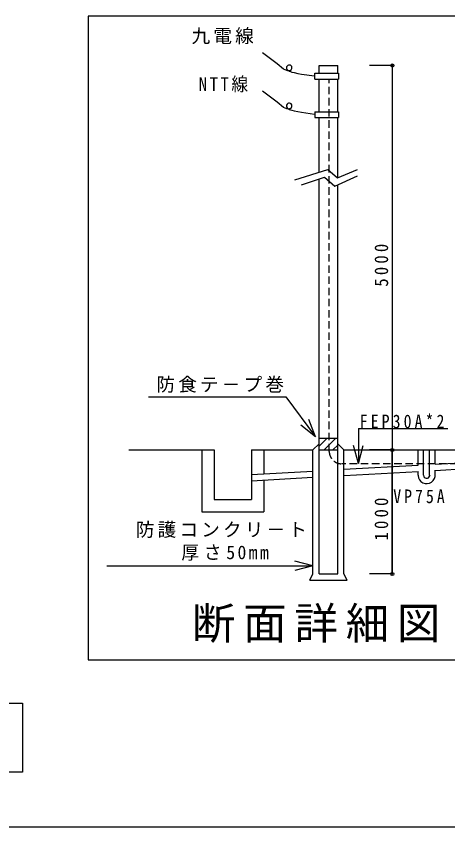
# Model space of a CAD drawing. Units: millimetres, scale not verified. Extents: x -19952 to 20048, y -13934 to 13766.
# Drawn here: x 1345 to 8298, y -13934 to -860 of the extents above; entities that cross this region are included whole.
import ezdxf

# ---------------------------------------------------------------- set-up
doc = ezdxf.new("R2010")
doc.units = ezdxf.units.MM
doc.header["$LTSCALE"] = 100
doc.header["$PDMODE"] = 32
doc.header["$PDSIZE"] = 50
doc.linetypes.add('DASHED1', pattern=[1.8, 1.2, -0.6])
doc.layers.add('0-2_配管図', color=7, linetype='Continuous')
doc.styles.add('ＭＳ ゴシック', font='')
doc.styles.get('ＭＳ ゴシック').set_extended_font_data('MS Gothic')

msp = doc.modelspace()

# ---------------------------------------------------------------- linework, layer by layer
at = {"layer": '0-2_配管図'}
for p, q in [((5551.2, -1630.2), (5314.6, -1451.8)), ((6226, -1654.8), (6526, -1654.8)), ((6226, -1779.4), (6226, -1654.8)), ((6526, -1779.4), (6526, -1654.8)), ((7403.6, -1654.8), (7038.6, -1654.8)), ((7403.6, -1654.8), (7403.6, -9855.9)), ((5721.1, -1729.9), (5730.2, -1737.7)), ((5759.2, -1733.1), (5748.2, -1738.9)), ((5938.7, -1793), (6150.1, -1822.7)), ((6154.2, -1779.4), (6539.3, -1779.4)), ((6154.2, -1872.8), (6154.2, -1779.4)), ((6539.3, -1779.4), (6539.3, -1872.8)), ((6154.2, -1872.8), (6539.3, -1872.8)), ((6226, -2402.4), (6226, -1872.8)), ((6526, -2402.4), (6526, -1872.8)), ((5551.2, -2245.8), (5314.6, -2067.4)), ((5721.1, -2345.5), (5730.2, -2353.3)), ((5759.2, -2348.7), (5748.2, -2354.5)), ((5938.7, -2408.6), (6150.1, -2438.3)), ((6154.2, -2402.4), (6539.3, -2402.4)), ((6154.2, -2402.4), (6154.2, -2495.8)), ((6539.3, -2402.4), (6539.3, -2495.8)), ((6154.2, -2495.8), (6539.3, -2495.8)), ((6226, -3373.8), (6226, -2495.8)), ((6526, -3463.1), (6526, -2495.8)), ((6226, -9855.9), (6226, -3483.8)), ((6526, -9855.9), (6526, -3578.9)), ((6168.4, -7643.3), (6057.3, -7364.6)), ((6857.3, -7508.2), (8297.3, -7508.2)), ((6226, -7663.7), (6526, -7663.7)), ((6226, -7793.3), (6355.6, -7663.7)), ((6304.8, -7855.9), (6497, -7663.7)), ((6126, -7855.9), (6225.4, -7756.4)), ((6446.2, -7855.9), (6526, -7776.1)), ((6626, -7855.9), (6523.7, -7753.6)), ((6857.3, -8071.7), (6935, -7781.9)), ((3160, -7855.9), (4534.8, -7855.9)), ((4534.8, -7855.9), (4534.8, -8655.9)), ((5134.8, -7855.9), (5134.8, -8359.4)), ((5134.8, -7855.9), (6126, -7855.9)), ((5334.8, -7855.9), (5334.8, -8243)), ((6126, -9855.9), (6126, -7855.9)), ((6226, -7855.9), (6526, -7855.9)), ((6626, -9855.9), (6626, -7855.9)), ((6626, -7855.9), (8498.6, -7855.9)), ((7403.6, -7855.9), (7038.6, -7855.9)), ((7403.6, -9855.9), (7403.6, -7855.9)), ((7819, -8100.6), (7819, -7856.9)), ((7906, -8095.7), (7906, -7858.2)), ((8006.2, -8091.2), (8006.2, -7855.6)), ((8095.7, -8085), (8095.7, -7855.6)), ((6626, -8167.9), (7819, -8100.6)), ((7906, -8191.5), (7906, -8095)), ((8006.2, -8187.5), (8006.2, -8091.2)), ((8095.7, -8085), (9926.9, -7981.8)), ((8095.7, -8185.2), (9936.4, -8081.4)), ((5134.8, -8252), (6126, -8196.1)), ((6630.5, -8267.8), (7819, -8200.8)), ((7819.1, -8264), (7819.1, -8200.8)), ((7906, -8263), (7906, -8130.4)), ((8006.2, -8263), (8006.2, -8127.7)), ((8093.1, -8185.2), (8093.1, -8183.8)), ((8093.1, -8245.2), (8093.1, -8185.2)), ((8095.7, -8185.2), (8095.7, -8183.8)), ((5134.8, -8321.3), (5134.8, -8655.9)), ((5135, -8352.1), (6126, -8296.2)), ((5334.8, -8340.9), (5334.8, -8855.9)), ((7819.1, -8264), (7820.1, -8268.4)), ((7906, -8263), (7906, -8264.4)), ((8006.2, -8263), (8006.3, -8275.3)), ((4534.8, -8655.9), (5134.8, -8655.9)), ((6126, -9724.6), (5836.2, -9646.9)), ((6076, -9955.9), (6126, -9855.9)), ((6226, -9855.9), (6526, -9855.9)), ((6676, -9955.9), (6626, -9855.9)), ((7403.6, -9855.9), (7038.6, -9855.9)), ((6076, -9955.9), (6676, -9955.9)), ((-7151.7, -11941.5), (1444.6, -11941.5)), ((1444.6, -11941.5), (1444.6, -13051.3)), ((1444.6, -13051.3), (-7151.7, -13051.3)), ((-19952.5, -13933.5), (20047.5, -13933.5))]:
    msp.add_line(p, q, dxfattribs=at)
at = {"layer": '0-2_配管図', "linetype": 'DASHED1'}
for p, q in [((6388, -7878.4), (6388, -1873.6)), ((8996.8, -8078.4), (6588, -8078.4))]:
    msp.add_line(p, q, dxfattribs=at)
at = {"layer": '0-2_配管図'}
msp.add_lwpolyline([(2502.3, -11242.3), (19146.7, -11242.3), (19146.7, -859.6), (2502.3, -859.6)], close=True, dxfattribs=at)
for points in [[(5748.2, -1738.9), (5735.9, -1741.5), (5721, -1740.4), (5702.7, -1735.9), (5677.9, -1725.8), (5653.1, -1713.9), (5551.2, -1630.2)], [(5730.2, -1737.7), (5745.8, -1746.6), (5762.5, -1753.4), (5786.3, -1760.3), (5825, -1769.4), (5883.6, -1783.2), (5938.7, -1793)], [(5748.2, -2354.5), (5735.9, -2357.1), (5721, -2356), (5702.7, -2351.5), (5677.9, -2341.4), (5653.1, -2329.5), (5551.2, -2245.8)], [(5730.2, -2353.3), (5745.8, -2362.2), (5762.5, -2369), (5786.3, -2375.9), (5825, -2385), (5883.6, -2398.8), (5938.7, -2408.6)], [(5836.5, -3496), (6366, -3329.9), (6521.7, -3464.9), (6843.6, -3329.9)], [(5940.3, -3579.1), (6314.1, -3454.5), (6480.2, -3599.8), (6843.6, -3433.7)], [(3478.7, -6999.7), (5688.1, -6999.7), (6168.4, -7643.3), (5932.8, -7457.5)], [(6857.3, -7508.2), (6857.3, -8071.7), (6779.7, -7781.9)], [(4334.8, -7855.9), (4334.8, -8855.9), (5334.8, -8855.9)], [(2806.3, -9724.6), (6126, -9724.6), (5836.2, -9802.2)]]:
    msp.add_lwpolyline(points, dxfattribs=at)
for centre, radius, start, end in [((5743.6, -1691.3), 44.6, 290.55386, 239.80141), ((5743.6, -2306.9), 44.6, 290.55386, 239.80141), ((7957, -8261), 137, 182.87768, 6.64481), ((7957, -8261), 51.2, 183.77915, 344.60136)]:
    msp.add_arc(centre, radius, start, end, dxfattribs=at)
at = {"layer": '0-2_配管図', "linetype": 'DASHED1'}
msp.add_arc((6588, -7878.4), 200, 180, 270, dxfattribs=at)
at = {"layer": '0-2_配管図'}
for p in [(7403.6, -1654.8), (7403.6, -7855.9), (7403.6, -9855.9)]:
    msp.add_point(p, dxfattribs=at)

# ---------------------------------------------------------------- texts
at = {"layer": '0-2_配管図', "char_height": 219.9, "attachment_point": 7, "style": 'ＭＳ ゴシック'}
for s, insert in [('\\T1.17;九電線', (4170.7, -1310.5)), ('\\T1.3;\\W0.9;NTT線', (4286, -2088.4)), ('\\T1.17;防食テ－プ巻', (3603.6, -6932.5)), ('\\T1.39;\\W0.85;FEP30A*2', (6879.4, -7508.2)), ('\\T1.38;\\W0.85;VP75A', (7419.8, -8716.6)), ('\\T1.17;防護コンクリ－ト', (3272.8, -9274.7)), ('\\T1.27;\\W0.95;厚さ50mm', (4005.9, -9641.3))]:
    msp.add_mtext(s, dxfattribs=dict(at, insert=insert))
at = {"layer": '0-2_配管図', "char_height": 219.9, "attachment_point": 7, "rotation": 90, "style": 'ＭＳ ゴシック'}
for s, insert in [('\\T1.38;\\W0.9;5000', (7340.2, -5222)), ('\\T1.38;\\W0.9;1000', (7340.2, -9316.2))]:
    msp.add_mtext(s, dxfattribs=dict(at, insert=insert))
at = {"layer": '0-2_配管図', "color": 2, "insert": (4175.6, -11031.7), "char_height": 513.2, "attachment_point": 7, "style": 'ＭＳ ゴシック'}
msp.add_mtext('\\T1.18;断面詳細図\u30001/50', dxfattribs=at)

doc.saveas('drawing.dxf')
